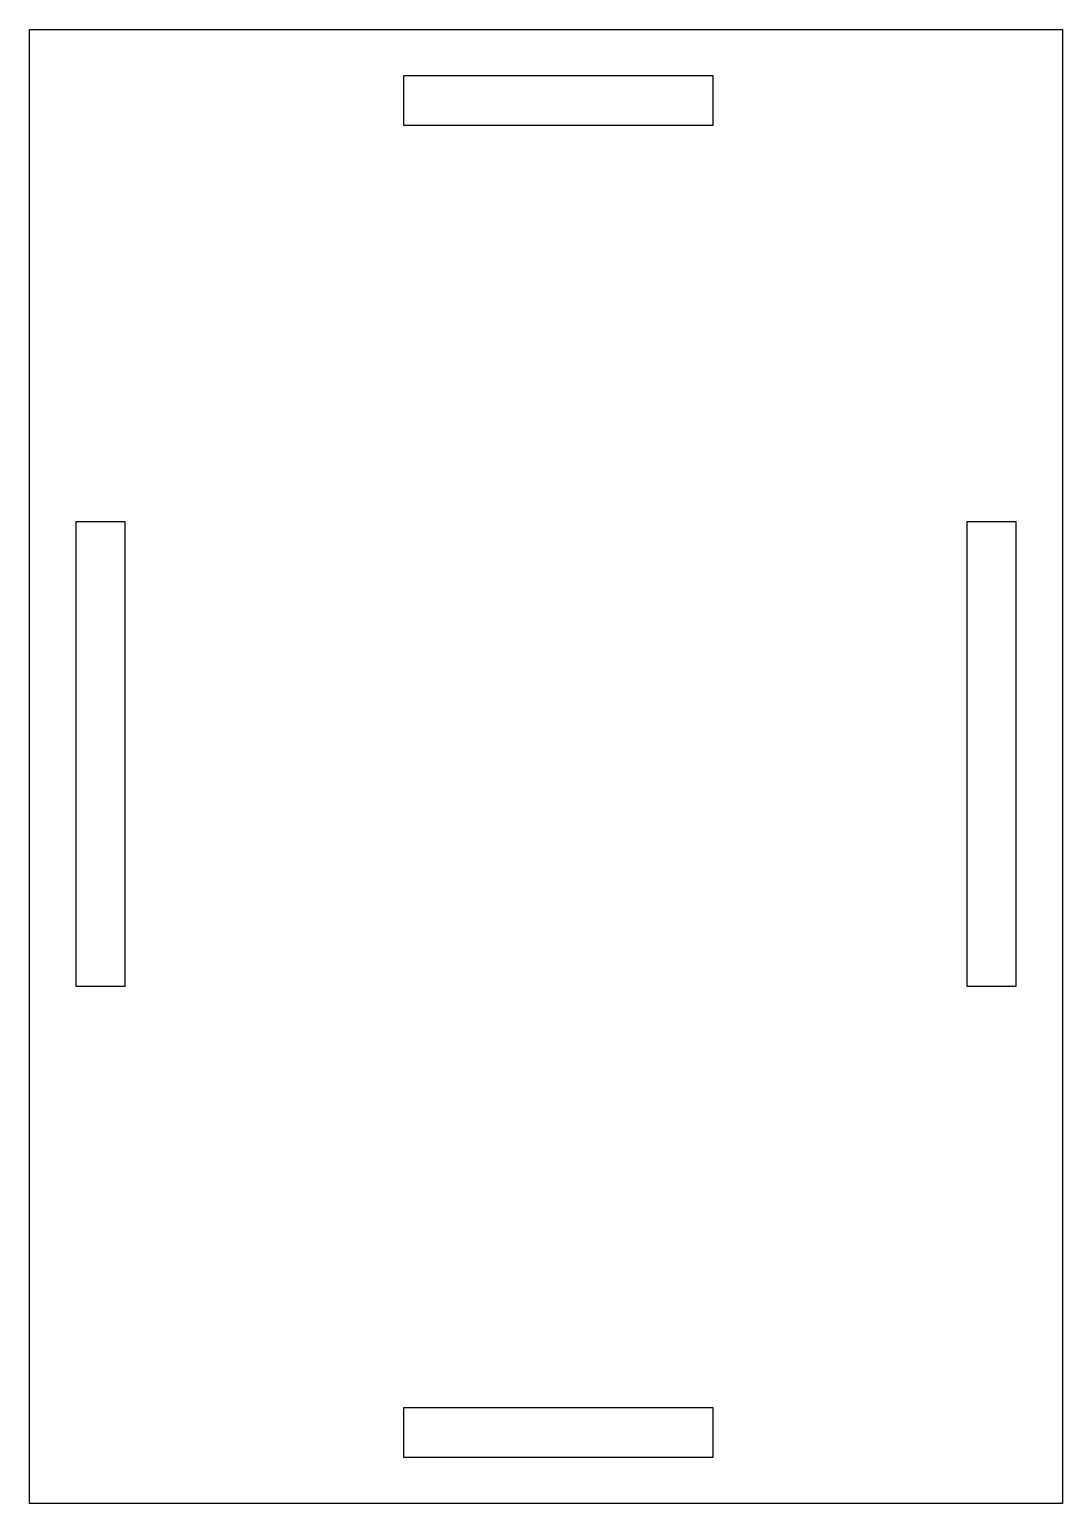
# Model space of a CAD drawing. Header units: millimetres. Extents: x 182 to 248.8, y -61.8 to 33.4.
import ezdxf

# ---------------------------------------------------------------- set-up
doc = ezdxf.new("R2010")
doc.units = ezdxf.units.MM
doc.layers.get('0').update_dxf_attribs({"linetype": 'CONTINUOUS'})

msp = doc.modelspace()

# ---------------------------------------------------------------- linework, layer by layer
for points in [[(182.036, 33.438), (248.786, 33.438), (248.786, -61.812), (182.036, -61.812)], [(206.211, 30.438), (206.211, 27.263), (226.211, 27.263), (226.211, 30.438)], [(188.211, -28.387), (188.211, 1.613), (185.036, 1.613), (185.036, -28.387)], [(245.786, -28.387), (245.786, 1.613), (242.611, 1.613), (242.611, -28.387)], [(206.211, -55.637), (206.211, -58.812), (226.211, -58.812), (226.211, -55.637)]]:
    msp.add_lwpolyline(points, close=True)

doc.saveas('drawing.dxf')
